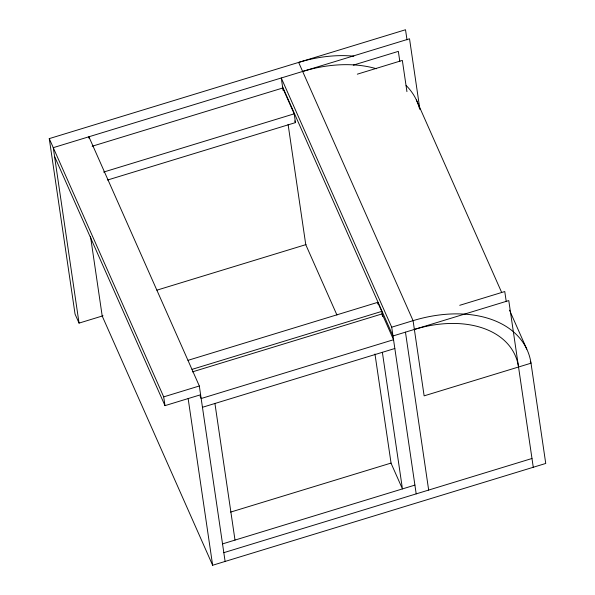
<?xml version="1.0" encoding="UTF-8"?>
<svg xmlns="http://www.w3.org/2000/svg" width="595" height="595" viewBox="0 0 595 595"><rect width="100%" height="100%" fill="white"/><g stroke="black" fill="none" stroke-linecap="round" stroke-linejoin="round"><path stroke-width="0.89" d="M103.039 315.781L79.046 323.115L75.044 314.078L49.259 138.62L405.515 29.75L407.002 39.858M353.311 65.138L398.345 51.371L399.825 61.471M92.136 146.258L282.744 88.008L294.19 113.831L295.477 122.607L107.531 180.04M357.312 74.174L402.346 60.407L406.935 91.623M103.582 172.081L294.19 113.831M156.901 290.159L306.098 244.56M188.013 360.332L377.728 302.357L381.737 311.393L382.488 316.533M192.014 369.376L381.737 311.393M192.386 371.882L382.102 313.9L393.548 339.723L201.17 398.516L200.061 396.017M459.734 305.309L504.768 291.543L506.256 301.643M200.619 394.76L164.994 405.641L163.699 396.872L199.325 385.984L88.893 136.776L89.146 138.531M416.195 493.872L391.703 327.191L413.079 320.66A112.797 74.449 -23.9 0 1 531.008 363.195L545.741 463.453L212.638 565.25L102.206 316.042L90.5 236.364M202.456 407.292L394.835 348.499M230.592 512.109L391.056 463.074L374.962 353.988M222.53 543.897L414.908 485.103M223.817 552.666L531.982 458.492M416.359 99.938L501.63 292.361M509.521 310.159L526.798 349.153M530.257 361.5L531.008 363.195L424.131 395.853L413.079 320.66L298.638 62.408A112.797 74.449 -23.9 0 1 353.817 56.183M391.703 327.191L281.271 77.982L283.101 90.425M282.558 86.758L392.99 335.967L508.777 300.587L533.269 467.268M294.741 120.941L295.477 122.607M336.941 315.023L305.763 244.664L288.092 124.4M390.997 463.089L402.443 488.912L382.369 352.307M49.259 138.62L163.699 396.872M54.554 156.433L164.994 405.641M419.914 109.525L409.524 38.787L53.267 147.664L79.046 323.115M405.463 332.159L428.668 490.064M377.728 302.357L377.996 304.186M214.929 403.477L235.003 540.082M199.325 385.984L225.111 561.442M188.146 398.568L212.638 565.25M414.365 329.437A99.64 65.762 -23.9 0 1 518.535 367.003M406.125 85.501A112.797 74.449 -23.9 0 1 418.292 104.675M418.53 105.375A112.797 74.449 -23.9 0 1 419.378 108.186M302.647 71.452A112.797 74.449 -23.9 0 1 376.427 68.737"/></g></svg>
